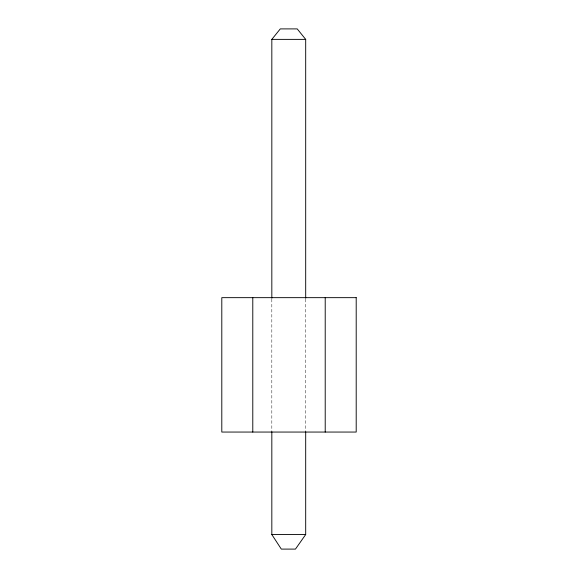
<?xml version="1.0" encoding="UTF-8"?>
<svg xmlns="http://www.w3.org/2000/svg" width="578" height="578" viewBox="0 0 578 578"><rect width="100%" height="100%" fill="white"/><g stroke="black" fill="none" stroke-linecap="round" stroke-linejoin="round"><path stroke-width="0.43" stroke-dasharray="2.89 2.17" d="M305.69 299.137L305.69 431.723M271.826 299.137L271.826 431.723"/><path stroke-width="0.87" d="M305.69 431.723L305.69 534.549L295.452 549.1L281.313 549.1L271.826 534.549L271.826 431.723M271.826 298.241L271.826 39.376L280.294 28.9L297.229 28.9L305.69 39.376L305.69 298.241M271.826 39.376L305.69 39.376M271.826 534.549L305.69 534.549M325.212 297.656L325.212 432.055M252.788 297.656L252.788 432.055M356.2 297.656L221.8 297.656L221.8 432.055L356.2 432.055L356.2 297.656"/></g></svg>
